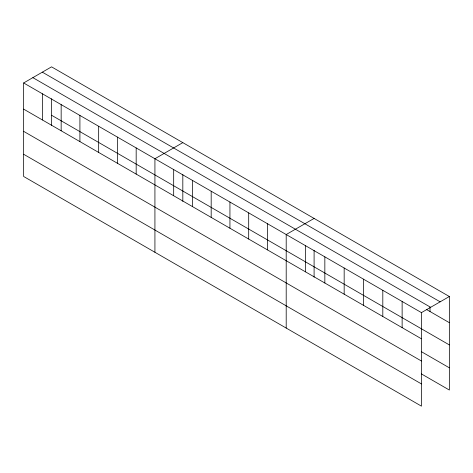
<?xml version="1.0" encoding="UTF-8"?>
<svg xmlns="http://www.w3.org/2000/svg" width="473" height="473" viewBox="0 0 473 473"><rect width="100%" height="100%" fill="white"/><g stroke="black" fill="none" stroke-linecap="round" stroke-linejoin="round"><path stroke-width="0.71" d="M421.449 361.023L421.449 312.623L23.65 82.958L23.65 176.482L421.449 406.153L421.449 361.023L23.65 131.352M421.301 373.847L449.35 390.042L449.35 296.518L51.551 66.847L23.65 82.958M182.82 142.639L154.925 158.745L154.925 252.275M314.096 218.431L286.2 234.537L286.2 328.061M421.449 312.623L449.35 296.518M42.339 72.162L440.144 301.833M32.856 77.643L430.661 307.308M426.291 309.377L449.35 322.687M51.551 115.246L449.35 344.918M23.65 109.127L421.449 338.798M421.301 351.622L449.35 367.817M23.65 154.257L421.449 383.922M430.028 307.172L430.028 311.536M402.133 301.472L402.133 327.641M382.811 290.316L382.811 316.484M363.489 279.159L363.489 305.327M344.167 268.002L344.167 294.176M324.845 256.851L324.845 283.02M314.096 250.335L314.096 277.172M305.523 245.694L305.523 271.863M267.446 223.711L267.446 249.88M248.692 212.885L248.692 239.054M229.937 202.054L229.937 228.228M211.183 191.228L211.183 217.403M192.434 180.402L192.434 206.571M182.82 174.549L182.82 201.38M173.68 169.576L173.68 195.745M136.171 147.919L136.171 174.094M117.416 137.093L117.416 163.262M98.662 126.267L98.662 152.436M79.913 115.436L79.913 141.61M61.159 104.61L61.159 130.785M51.551 98.756L51.551 125.587M42.404 93.784L42.404 119.953"/></g></svg>
